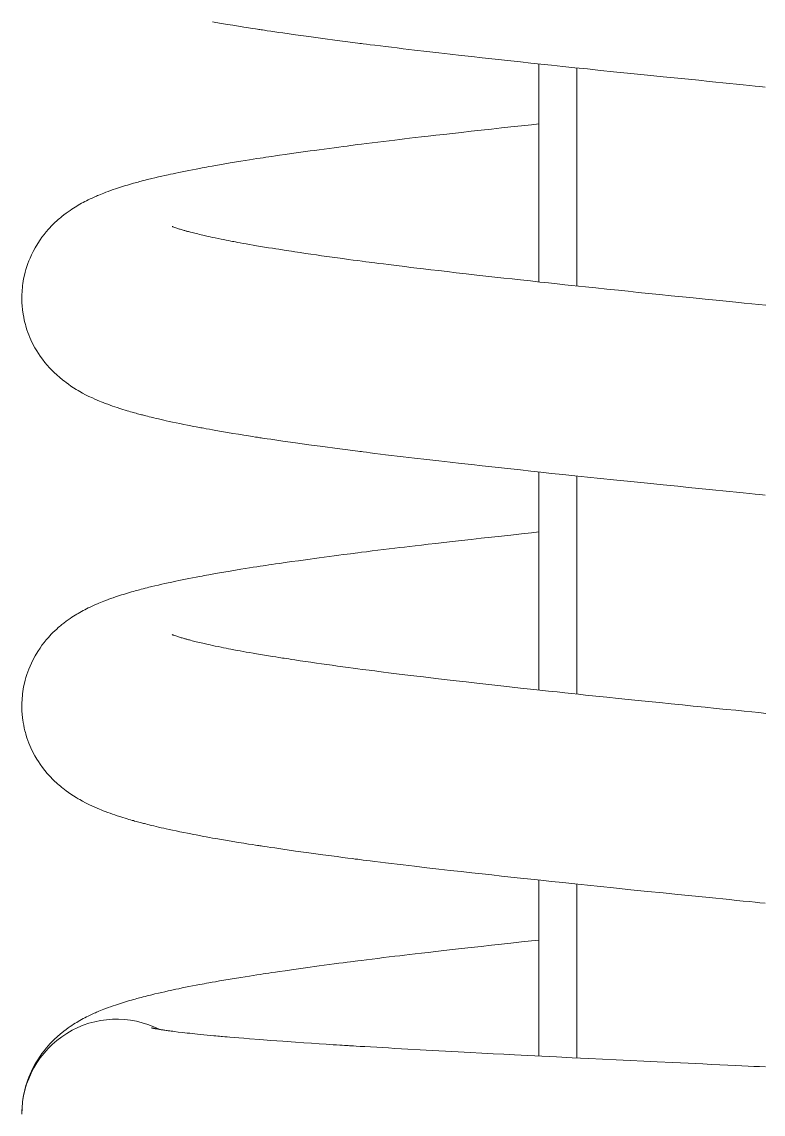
# Model space of a CAD drawing. Extents: x 104.2 to 172.2, y 134.1 to 160.6.
# Drawn here: x 161.479 to 162.698, y 135.947 to 137.742 of the extents above; entities that cross this region are included whole.
import ezdxf

# ---------------------------------------------------------------- set-up
doc = ezdxf.new("R2010")
doc.units = 0
doc.header["$LTSCALE"] = 0.5
doc.header["$MEASUREMENT"] = 0
doc.layers.add('AM_5', color=3, linetype='CONTINUOUS', lineweight=15)

msp = doc.modelspace()

# ---------------------------------------------------------------- linework, layer by layer
at = {"layer": 'AM_5', "color": 0, "ltscale": 0.75}
for p, q in [((162.39166, 137.30763), (162.39166, 137.66586)), ((162.39166, 136.63727), (162.39166, 136.99549)), ((162.39166, 136.03957), (162.39166, 136.32513))]:
    msp.add_line(p, q, dxfattribs=at)
at = {"layer": 'AM_5', "color": 0, "ltscale": 0.75, "flags": 128}
for points in [[(162.70091, 137.63446), (162.69249, 137.63531), (162.68451, 137.63612), (162.67523, 137.63705), (162.66507, 137.63808), (162.65377, 137.63922), (162.64241, 137.64036), (162.63116, 137.6415), (162.62002, 137.64262), (162.60899, 137.64373), (162.5919, 137.64546), (162.57502, 137.64716), (162.55759, 137.64891), (162.5331, 137.65138), (162.50733, 137.65397), (162.48024, 137.65671), (162.45184, 137.65962), (162.43038, 137.66183), (162.40881, 137.66406), (162.38821, 137.66622), (162.36861, 137.66828), (162.35002, 137.67024), (162.33242, 137.67212), (162.31582, 137.6739), (162.2987, 137.67574), (162.28276, 137.67747), (162.26741, 137.67914), (162.25177, 137.68086), (162.23583, 137.68261), (162.21862, 137.68452), (162.20112, 137.68647), (162.18323, 137.68849), (162.16449, 137.69061), (162.14489, 137.69285), (162.12442, 137.69523), (162.11516, 137.69632), (162.10574, 137.69744), (162.09617, 137.69858), (162.08646, 137.69975), (162.077, 137.7009), (162.06846, 137.70195), (162.05955, 137.70305), (162.05188, 137.704), (162.04543, 137.70481), (162.04019, 137.70547), (162.03713, 137.70585), (162.0345, 137.70619), (162.03125, 137.7066), (162.02722, 137.70711), (162.02243, 137.70772), (162.01503, 137.70868), (162.00637, 137.7098), (161.99733, 137.71098), (161.97372, 137.71411), (161.95104, 137.7172), (161.92917, 137.72025), (161.90785, 137.7233), (161.90127, 137.72425), (161.89474, 137.72521), (161.88829, 137.72616), (161.88256, 137.72701), (161.87788, 137.72772), (161.87472, 137.72819), (161.87229, 137.72856), (161.87051, 137.72883), (161.86857, 137.72912), (161.86618, 137.72949), (161.86334, 137.72993), (161.85799, 137.73075), (161.85159, 137.73175), (161.84416, 137.73293), (161.83527, 137.73436), (161.82615, 137.73586), (161.81688, 137.73741), (161.8075, 137.73901), (161.798, 137.74067), (161.79265, 137.74162)], [(162.70091, 136.9641), (162.69249, 136.96495), (162.68451, 136.96575), (162.67523, 136.96669), (162.66507, 136.96772), (162.65377, 136.96886), (162.64241, 136.97), (162.63116, 136.97114), (162.62002, 136.97226), (162.60899, 136.97337), (162.5919, 136.97509), (162.57502, 136.97679), (162.55759, 136.97855), (162.5331, 136.98101), (162.50733, 136.98361), (162.48024, 136.98635), (162.45184, 136.98925), (162.43038, 136.99146), (162.40881, 136.9937), (162.38821, 136.99585), (162.36861, 136.99791), (162.35002, 136.99988), (162.33242, 137.00175), (162.31582, 137.00353), (162.2987, 137.00538), (162.28276, 137.00711), (162.26741, 137.00878), (162.25177, 137.01049), (162.23583, 137.01225), (162.21862, 137.01416), (162.20112, 137.01611), (162.18323, 137.01812), (162.16449, 137.02024), (162.14489, 137.02249), (162.12442, 137.02487), (162.11516, 137.02596), (162.10574, 137.02708), (162.09617, 137.02822), (162.08646, 137.02939), (162.077, 137.03054), (162.06846, 137.03159), (162.05955, 137.03268), (162.05188, 137.03364), (162.04543, 137.03444), (162.04019, 137.0351), (162.03713, 137.03549), (162.0345, 137.03582), (162.03125, 137.03623), (162.02722, 137.03675), (162.02243, 137.03736), (162.01503, 137.03831), (162.00637, 137.03943), (161.99733, 137.04062), (161.97372, 137.04375), (161.95104, 137.04684), (161.92917, 137.04989), (161.90785, 137.05293), (161.90127, 137.05389), (161.89474, 137.05484), (161.88829, 137.0558), (161.88256, 137.05665), (161.87788, 137.05735), (161.87472, 137.05783), (161.87229, 137.0582), (161.87051, 137.05847), (161.86857, 137.05876), (161.86618, 137.05913), (161.86334, 137.05956), (161.85799, 137.06039), (161.85159, 137.06139), (161.84416, 137.06257), (161.83527, 137.064), (161.82615, 137.0655), (161.81688, 137.06705), (161.8075, 137.06865), (161.798, 137.0703), (161.79265, 137.07125), (161.78727, 137.07222), (161.78231, 137.07312), (161.77833, 137.07385), (161.7753, 137.07442), (161.7731, 137.07483), (161.77082, 137.07525), (161.76833, 137.07573), (161.76563, 137.07624), (161.7614, 137.07705), (161.75675, 137.07796), (161.75146, 137.079), (161.74552, 137.08019), (161.73895, 137.08153), (161.73257, 137.08286), (161.72662, 137.08413), (161.72122, 137.0853), (161.71642, 137.08635), (161.71223, 137.08729), (161.70815, 137.08822), (161.7037, 137.08924), (161.6999, 137.09013), (161.69581, 137.09111), (161.69188, 137.09205), (161.68846, 137.0929), (161.68551, 137.09363), (161.68295, 137.09427), (161.68059, 137.09487), (161.67888, 137.09531), (161.67729, 137.09572), (161.67578, 137.09612), (161.67392, 137.09661), (161.67156, 137.09723), (161.66936, 137.09782), (161.66689, 137.09849), (161.66449, 137.09915), (161.66238, 137.09974), (161.66055, 137.10025), (161.65783, 137.10102), (161.65512, 137.10181), (161.65229, 137.10264), (161.64904, 137.10361), (161.64525, 137.10477), (161.64017, 137.10637), (161.63574, 137.10781), (161.63176, 137.10915), (161.62807, 137.11042), (161.62418, 137.1118), (161.62016, 137.11326), (161.61621, 137.11476), (161.61282, 137.11607), (161.60965, 137.11734), (161.60665, 137.11856), (161.60305, 137.12008), (161.59876, 137.12196), (161.59496, 137.12368), (161.58938, 137.12633), (161.58384, 137.1291), (161.57869, 137.13182), (161.57413, 137.13436), (161.5716, 137.13583), (161.56826, 137.13782), (161.56418, 137.14036), (161.55968, 137.14331), (161.55548, 137.1462), (161.55164, 137.14898), (161.54891, 137.15104), (161.54657, 137.15287), (161.54458, 137.15446), (161.54252, 137.15615), (161.54018, 137.15814), (161.53759, 137.16041), (161.53118, 137.16639), (161.52465, 137.17312), (161.52079, 137.17745), (161.51687, 137.18213), (161.51291, 137.18723), (161.50928, 137.19226), (161.50623, 137.1968), (161.50362, 137.20095), (161.50048, 137.20631), (161.49728, 137.21229), (161.49384, 137.21944), (161.49219, 137.2232), (161.49056, 137.2272), (161.48897, 137.23141), (161.48745, 137.23577), (161.48622, 137.23964), (161.48543, 137.2423), (161.4848, 137.24457), (161.48405, 137.24744), (161.4831, 137.2514), (161.48206, 137.25636), (161.48119, 137.26119), (161.48059, 137.26518), (161.48022, 137.26805), (161.47996, 137.27039), (161.47973, 137.27277), (161.4795, 137.2754), (161.47924, 137.27924), (161.47906, 137.28346), (161.47899, 137.28801), (161.47903, 137.29128), (161.47914, 137.29435), (161.47929, 137.29721), (161.47942, 137.29923), (161.47958, 137.30147), (161.47984, 137.30438), (161.48025, 137.30817), (161.48073, 137.31182), (161.48133, 137.31566), (161.48199, 137.31931), (161.48326, 137.32531), (161.48456, 137.33055), (161.48576, 137.33484), (161.48728, 137.33972), (161.48887, 137.34436), (161.49055, 137.3488), (161.49246, 137.35344), (161.4948, 137.35868), (161.49768, 137.36453), (161.50089, 137.37045), (161.50505, 137.37738), (161.50887, 137.38317), (161.51215, 137.38778), (161.51547, 137.39213), (161.51909, 137.39659), (161.52273, 137.40078), (161.52508, 137.40337), (161.52749, 137.40591), (161.53022, 137.40867), (161.53329, 137.41166), (161.5364, 137.41455), (161.53893, 137.4168), (161.54081, 137.41842), (161.5425, 137.41985), (161.54493, 137.42185), (161.54814, 137.42439), (161.55187, 137.42721), (161.55525, 137.42966), (161.55822, 137.43173), (161.56122, 137.43374), (161.56401, 137.43555), (161.56664, 137.4372), (161.5692, 137.43877), (161.57158, 137.44019), (161.57434, 137.44178), (161.57736, 137.44347), (161.5801, 137.44496), (161.5825, 137.44623), (161.58526, 137.44765), (161.58815, 137.44909), (161.59123, 137.45059), (161.59334, 137.45159), (161.59558, 137.45263), (161.59797, 137.45371), (161.60014, 137.45468), (161.60184, 137.45542), (161.60337, 137.45607), (161.6056, 137.45702), (161.60829, 137.45813), (161.611, 137.45923), (161.61354, 137.46023), (161.61699, 137.46157), (161.62083, 137.463), (161.62492, 137.46449), (161.62898, 137.46592), (161.63277, 137.46722), (161.63623, 137.46837), (161.63954, 137.46945), (161.64278, 137.47048), (161.64602, 137.47149), (161.64943, 137.47253), (161.65256, 137.47346), (161.6561, 137.4745), (161.65951, 137.47548), (161.66263, 137.47636), (161.66546, 137.47714), (161.66798, 137.47783), (161.67017, 137.47842), (161.67239, 137.47901), (161.67523, 137.47976), (161.67872, 137.48067), (161.68192, 137.48149), (161.68507, 137.48228), (161.68794, 137.483), (161.69054, 137.48364), (161.69284, 137.4842), (161.69775, 137.48538), (161.70356, 137.48675), (161.70904, 137.48801), (161.71426, 137.48919), (161.71946, 137.49034), (161.72347, 137.49122), (161.72752, 137.49209), (161.73205, 137.49305), (161.73713, 137.49411), (161.74271, 137.49526), (161.74807, 137.49634), (161.7537, 137.49747), (161.75961, 137.49862), (161.7656, 137.49978), (161.77087, 137.50078), (161.77532, 137.50161), (161.77892, 137.50228), (161.78245, 137.50293), (161.78669, 137.5037), (161.7917, 137.5046), (161.7975, 137.50563), (161.80411, 137.50679), (161.82161, 137.50977), (161.8392, 137.51266), (161.84612, 137.51377), (161.85303, 137.51486), (161.85953, 137.51587), (161.86545, 137.51678), (161.87103, 137.51764), (161.87595, 137.51838), (161.88031, 137.51903), (161.88501, 137.51974), (161.89026, 137.52052), (161.89607, 137.52137), (161.90244, 137.5223), (161.91206, 137.5237), (161.92245, 137.52518), (161.93362, 137.52676), (161.9456, 137.52843), (161.95281, 137.52943), (161.9603, 137.53045), (161.96807, 137.53151), (161.97613, 137.53259), (161.98447, 137.53371), (161.99263, 137.53479), (162.00006, 137.53576), (162.00736, 137.53672), (162.01373, 137.53754), (162.01916, 137.53824), (162.02362, 137.53881), (162.0271, 137.53926), (162.0313, 137.53979), (162.03721, 137.54054), (162.0454, 137.54157), (162.05497, 137.54277), (162.06445, 137.54394), (162.07381, 137.54509), (162.08305, 137.54622), (162.09217, 137.54732), (162.10024, 137.54829), (162.10819, 137.54924), (162.11646, 137.55022), (162.12574, 137.55131), (162.13607, 137.55251), (162.14725, 137.55381), (162.15947, 137.55521), (162.17275, 137.55671), (162.18712, 137.55834), (162.20182, 137.55999), (162.21754, 137.56174), (162.23431, 137.5636), (162.25127, 137.56547), (162.26755, 137.56725), (162.28313, 137.56895), (162.30056, 137.57084), (162.31697, 137.5726), (162.32916, 137.57391)], [(161.7262, 137.40529), (161.72628, 137.40525), (161.7266, 137.40512), (161.72718, 137.40488), (161.72794, 137.40459), (161.72904, 137.40417), (161.73047, 137.40365), (161.73207, 137.4031), (161.73364, 137.40257), (161.73507, 137.4021), (161.73659, 137.40162), (161.73825, 137.4011), (161.73943, 137.40074), (161.74086, 137.40032), (161.74252, 137.39983), (161.74411, 137.39937), (161.7456, 137.39894), (161.7469, 137.39857), (161.74809, 137.39824), (161.74922, 137.39793), (161.75031, 137.39763), (161.7514, 137.39734), (161.75283, 137.39695), (161.7545, 137.39651), (161.75651, 137.39598), (161.75887, 137.39537), (161.76119, 137.39478), (161.76335, 137.39424), (161.76533, 137.39375), (161.76813, 137.39307), (161.77098, 137.39239), (161.77388, 137.3917), (161.77669, 137.39105), (161.7791, 137.3905), (161.78109, 137.39005), (161.78289, 137.38964), (161.78552, 137.38906), (161.78876, 137.38835), (161.79265, 137.3875), (161.79709, 137.38656), (161.80175, 137.38559), (161.80662, 137.38459), (161.8106, 137.38379), (161.81473, 137.38297), (161.81891, 137.38215), (161.82254, 137.38145), (161.82547, 137.38089), (161.82769, 137.38047), (161.83042, 137.37995), (161.83382, 137.37932), (161.83792, 137.37856), (161.84274, 137.37769), (161.84801, 137.37674), (161.85346, 137.37578), (161.85909, 137.3748), (161.86492, 137.3738), (161.87122, 137.37274), (161.87774, 137.37166), (161.88447, 137.37056), (161.89083, 137.36953), (161.89642, 137.36864), (161.90123, 137.36789), (161.90471, 137.36734), (161.90758, 137.3669), (161.91032, 137.36647), (161.9137, 137.36595), (161.91775, 137.36533), (161.92249, 137.36461), (161.92793, 137.36379), (161.93643, 137.36252), (161.94522, 137.36123), (161.95414, 137.35993), (161.96318, 137.35862), (161.97166, 137.35742), (161.98024, 137.35621), (161.98892, 137.355), (161.99769, 137.35378), (162.00657, 137.35257), (162.01536, 137.35138), (162.02347, 137.3503), (162.03151, 137.34923), (162.03861, 137.34829), (162.04473, 137.34749), (162.04987, 137.34683), (162.05401, 137.34629), (162.05942, 137.34559), (162.06608, 137.34474), (162.07373, 137.34377), (162.08172, 137.34276), (162.0949, 137.34112), (162.10885, 137.3394), (162.1183, 137.33825), (162.12821, 137.33705), (162.13912, 137.33575), (162.15111, 137.33433), (162.16418, 137.3328), (162.17811, 137.33119), (162.19317, 137.32946), (162.20939, 137.3276), (162.22682, 137.32563), (162.24164, 137.32396), (162.25672, 137.32227), (162.27125, 137.32065), (162.28519, 137.31911), (162.29852, 137.31765), (162.31503, 137.31584), (162.33042, 137.31417), (162.34466, 137.31264), (162.35883, 137.31112), (162.37157, 137.30976), (162.38287, 137.30856), (162.394, 137.30738), (162.40588, 137.30613), (162.42259, 137.30438), (162.44063, 137.3025), (162.45998, 137.3005), (162.47569, 137.29889), (162.49219, 137.2972), (162.50946, 137.29544), (162.52754, 137.29361), (162.54644, 137.2917), (162.56511, 137.28982), (162.58283, 137.28802), (162.60228, 137.28606), (162.6204, 137.28423), (162.63717, 137.28253), (162.65256, 137.28098), (162.66657, 137.27957), (162.67937, 137.27827), (162.69041, 137.27716), (162.70197, 137.27599)], [(161.47899, 136.61765), (161.47903, 136.62091), (161.47914, 136.62398), (161.47929, 136.62685), (161.47942, 136.62887), (161.47958, 136.63111), (161.47984, 136.63401), (161.48025, 136.63781), (161.48073, 136.64146), (161.48133, 136.64529), (161.48199, 136.64894), (161.48326, 136.65495), (161.48456, 136.66019), (161.48576, 136.66448), (161.48728, 136.66935), (161.48887, 136.67399), (161.49055, 136.67843), (161.49246, 136.68308), (161.4948, 136.68832), (161.49768, 136.69416), (161.50089, 136.70009), (161.50505, 136.70702), (161.50887, 136.71281), (161.51215, 136.71741), (161.51547, 136.72176), (161.51909, 136.72622), (161.52273, 136.73042), (161.52508, 136.733), (161.52749, 136.73555), (161.53022, 136.73831), (161.53329, 136.7413), (161.5364, 136.74418), (161.53893, 136.74644), (161.54081, 136.74806), (161.5425, 136.74949), (161.54493, 136.75148), (161.54814, 136.75402), (161.55187, 136.75684), (161.55525, 136.7593), (161.55822, 136.76136), (161.56122, 136.76337), (161.56401, 136.76519), (161.56664, 136.76684), (161.5692, 136.7684), (161.57158, 136.76982), (161.57434, 136.77141), (161.57736, 136.7731), (161.5801, 136.7746), (161.5825, 136.77586), (161.58526, 136.77728), (161.58815, 136.77873), (161.59123, 136.78022), (161.59334, 136.78122), (161.59558, 136.78227), (161.59797, 136.78335), (161.60014, 136.78431), (161.60184, 136.78506), (161.60337, 136.78571), (161.6056, 136.78665), (161.60829, 136.78777), (161.611, 136.78886), (161.61354, 136.78987), (161.61699, 136.7912), (161.62083, 136.79264), (161.62492, 136.79413), (161.62898, 136.79556), (161.63277, 136.79685), (161.63623, 136.79801), (161.63954, 136.79908), (161.64278, 136.80012), (161.64602, 136.80113), (161.64943, 136.80216), (161.65256, 136.8031), (161.6561, 136.80414), (161.65951, 136.80511), (161.66263, 136.80599), (161.66546, 136.80678), (161.66798, 136.80746), (161.67017, 136.80805), (161.67239, 136.80865), (161.67523, 136.8094), (161.67872, 136.81031), (161.68192, 136.81112), (161.68507, 136.81192), (161.68794, 136.81264), (161.69054, 136.81327), (161.69284, 136.81384), (161.69775, 136.81502), (161.70356, 136.81638), (161.70904, 136.81765), (161.71426, 136.81882), (161.71946, 136.81998), (161.72347, 136.82085), (161.72752, 136.82172), (161.73205, 136.82269), (161.73713, 136.82375), (161.74271, 136.8249), (161.74807, 136.82598), (161.7537, 136.8271), (161.75961, 136.82826), (161.7656, 136.82941), (161.77087, 136.83041), (161.77532, 136.83125), (161.77892, 136.83191), (161.78245, 136.83256), (161.78669, 136.83333), (161.7917, 136.83424), (161.7975, 136.83527), (161.80411, 136.83643), (161.82161, 136.83941), (161.8392, 136.84229), (161.84612, 136.8434), (161.85303, 136.84449), (161.85953, 136.84551), (161.86545, 136.84642), (161.87103, 136.84727), (161.87595, 136.84802), (161.88031, 136.84867), (161.88501, 136.84937), (161.89026, 136.85015), (161.89607, 136.85101), (161.90244, 136.85194), (161.91206, 136.85333), (161.92245, 136.85482), (161.93362, 136.8564), (161.9456, 136.85807), (161.95281, 136.85907), (161.9603, 136.86009), (161.96807, 136.86115), (161.97613, 136.86223), (161.98447, 136.86334), (161.99263, 136.86443), (162.00006, 136.8654), (162.00736, 136.86635), (162.01373, 136.86718), (162.01916, 136.86788), (162.02362, 136.86845), (162.0271, 136.8689), (162.0313, 136.86943), (162.03721, 136.87018), (162.0454, 136.87121), (162.05497, 136.87241), (162.06445, 136.87358), (162.07381, 136.87473), (162.08305, 136.87586), (162.09217, 136.87696), (162.10024, 136.87793), (162.10819, 136.87887), (162.11646, 136.87985), (162.12574, 136.88094), (162.13607, 136.88215), (162.14725, 136.88344), (162.15947, 136.88484), (162.17275, 136.88635), (162.18712, 136.88797), (162.20182, 136.88962), (162.21754, 136.89138), (162.23431, 136.89324), (162.25127, 136.89511), (162.26755, 136.89689), (162.28313, 136.89858), (162.30056, 136.90047), (162.31697, 136.90224), (162.32916, 136.90354)], [(161.7262, 136.73493), (161.72628, 136.73489), (161.7266, 136.73475), (161.72718, 136.73452), (161.72794, 136.73422), (161.72904, 136.73381), (161.73047, 136.73329), (161.73207, 136.73273), (161.73364, 136.73221), (161.73507, 136.73174), (161.73659, 136.73125), (161.73825, 136.73074), (161.73943, 136.73038), (161.74086, 136.72995), (161.74252, 136.72946), (161.74411, 136.729), (161.7456, 136.72858), (161.7469, 136.72821), (161.74809, 136.72788), (161.74922, 136.72757), (161.75031, 136.72727), (161.7514, 136.72697), (161.75283, 136.72659), (161.7545, 136.72615), (161.75651, 136.72562), (161.75887, 136.72501), (161.76119, 136.72442), (161.76335, 136.72388), (161.76533, 136.72339), (161.76813, 136.72271), (161.77098, 136.72202), (161.77388, 136.72134), (161.77669, 136.72069), (161.7791, 136.72014), (161.78109, 136.71968), (161.78289, 136.71928), (161.78552, 136.71869), (161.78876, 136.71798), (161.79265, 136.71714), (161.79709, 136.7162), (161.80175, 136.71523), (161.80662, 136.71423), (161.8106, 136.71342), (161.81473, 136.7126), (161.81891, 136.71179), (161.82254, 136.71109), (161.82547, 136.71052), (161.82769, 136.7101), (161.83042, 136.70959), (161.83382, 136.70896), (161.83792, 136.7082), (161.84274, 136.70732), (161.84801, 136.70638), (161.85346, 136.70542), (161.85909, 136.70444), (161.86492, 136.70344), (161.87122, 136.70237), (161.87774, 136.70129), (161.88447, 136.70019), (161.89083, 136.69917), (161.89642, 136.69828), (161.90123, 136.69752), (161.90471, 136.69698), (161.90758, 136.69653), (161.91032, 136.69611), (161.9137, 136.69559), (161.91775, 136.69497), (161.92249, 136.69425), (161.92793, 136.69343), (161.93643, 136.69216), (161.94522, 136.69086), (161.95414, 136.68956), (161.96318, 136.68826), (161.97166, 136.68705), (161.98024, 136.68584), (161.98892, 136.68463), (161.99769, 136.68342), (162.00657, 136.68221), (162.01536, 136.68102), (162.02347, 136.67993), (162.03151, 136.67887), (162.03861, 136.67793), (162.04473, 136.67713), (162.04987, 136.67646), (162.05401, 136.67593), (162.05942, 136.67523), (162.06608, 136.67438), (162.07373, 136.67341), (162.08172, 136.6724), (162.0949, 136.67075), (162.10885, 136.66904), (162.1183, 136.66789), (162.12821, 136.66669), (162.13912, 136.66538), (162.15111, 136.66397), (162.16418, 136.66244), (162.17811, 136.66082), (162.19317, 136.65909), (162.20939, 136.65724), (162.22682, 136.65526), (162.24164, 136.65359), (162.25672, 136.65191), (162.27125, 136.65029), (162.28519, 136.64875), (162.29852, 136.64728), (162.31503, 136.64548), (162.33042, 136.64381), (162.34466, 136.64227), (162.35883, 136.64075), (162.37157, 136.63939), (162.38287, 136.6382), (162.394, 136.63702), (162.40588, 136.63577), (162.42259, 136.63402), (162.44063, 136.63214), (162.45998, 136.63014), (162.47569, 136.62852), (162.49219, 136.62684), (162.50946, 136.62508), (162.52754, 136.62325), (162.54644, 136.62134), (162.56511, 136.61945), (162.58283, 136.61766), (162.60228, 136.61569), (162.6204, 136.61386), (162.63717, 136.61217), (162.65256, 136.61062), (162.66657, 136.6092), (162.67937, 136.60791), (162.69041, 136.6068), (162.70197, 136.60563)], [(162.70091, 136.29374), (162.69249, 136.29459), (162.68451, 136.29539), (162.67523, 136.29633), (162.66507, 136.29735), (162.65377, 136.29849), (162.64241, 136.29964), (162.63116, 136.30077), (162.62002, 136.30189), (162.60899, 136.30301), (162.5919, 136.30473), (162.57502, 136.30643), (162.55759, 136.30818), (162.5331, 136.31065), (162.50733, 136.31324), (162.48024, 136.31599), (162.45184, 136.31889), (162.43038, 136.3211), (162.40881, 136.32334), (162.38821, 136.32549), (162.36861, 136.32755), (162.35002, 136.32952), (162.33242, 136.33139), (162.31582, 136.33317), (162.2987, 136.33501), (162.28276, 136.33674), (162.26741, 136.33841), (162.25177, 136.34013), (162.23583, 136.34189), (162.21862, 136.34379), (162.20112, 136.34575), (162.18323, 136.34776), (162.16449, 136.34988), (162.14489, 136.35212), (162.12442, 136.3545), (162.11516, 136.35559), (162.10574, 136.35671), (162.09617, 136.35786), (162.08646, 136.35903), (162.077, 136.36017), (162.06846, 136.36122), (162.05955, 136.36232), (162.05188, 136.36327), (162.04543, 136.36408), (162.04019, 136.36474), (162.03713, 136.36512), (162.0345, 136.36546), (162.03125, 136.36587), (162.02722, 136.36638), (162.02243, 136.367), (162.01503, 136.36795), (162.00637, 136.36907), (161.99733, 136.37025), (161.97372, 136.37339), (161.95104, 136.37647), (161.92917, 136.37952), (161.90785, 136.38257), (161.90127, 136.38352), (161.89474, 136.38448), (161.88829, 136.38543), (161.88256, 136.38629), (161.87788, 136.38699), (161.87472, 136.38746), (161.87229, 136.38783), (161.87051, 136.3881), (161.86857, 136.3884), (161.86618, 136.38876), (161.86334, 136.3892), (161.85799, 136.39002), (161.85159, 136.39103), (161.84416, 136.3922), (161.83527, 136.39364), (161.82615, 136.39513), (161.81688, 136.39668), (161.8075, 136.39828), (161.798, 136.39994), (161.79265, 136.40089), (161.78727, 136.40186), (161.78231, 136.40276), (161.77833, 136.40349), (161.7753, 136.40405), (161.7731, 136.40446), (161.77082, 136.40489), (161.76833, 136.40536), (161.76563, 136.40588), (161.7614, 136.40669), (161.75675, 136.40759), (161.75146, 136.40864), (161.74552, 136.40983), (161.73895, 136.41117), (161.73257, 136.4125), (161.72662, 136.41376), (161.72122, 136.41493), (161.71642, 136.41599), (161.71223, 136.41693), (161.70815, 136.41785), (161.7037, 136.41888), (161.6999, 136.41977), (161.69581, 136.42074), (161.69188, 136.42169), (161.68846, 136.42253), (161.68551, 136.42326), (161.68295, 136.42391), (161.68059, 136.42451), (161.67888, 136.42495), (161.67729, 136.42536), (161.67578, 136.42575), (161.67392, 136.42624), (161.67156, 136.42687), (161.66936, 136.42746), (161.66689, 136.42813), (161.66449, 136.42879), (161.66238, 136.42937), (161.66055, 136.42989), (161.65783, 136.43066), (161.65512, 136.43144), (161.65229, 136.43227), (161.64904, 136.43325), (161.64525, 136.43441), (161.64017, 136.43601), (161.63574, 136.43745), (161.63176, 136.43878), (161.62807, 136.44006), (161.62418, 136.44143), (161.62016, 136.4429), (161.61621, 136.44439), (161.61282, 136.44571), (161.60965, 136.44697), (161.60665, 136.4482), (161.60305, 136.44972), (161.59876, 136.45159), (161.59496, 136.45331), (161.58938, 136.45596), (161.58384, 136.45874), (161.57869, 136.46146), (161.57413, 136.464), (161.5716, 136.46546), (161.56826, 136.46745), (161.56418, 136.47), (161.55968, 136.47295), (161.55548, 136.47584), (161.55164, 136.47862), (161.54891, 136.48068), (161.54657, 136.4825), (161.54458, 136.48409), (161.54252, 136.48579), (161.54018, 136.48777), (161.53759, 136.49005), (161.53118, 136.49603), (161.52465, 136.50276), (161.52079, 136.50708), (161.51687, 136.51177), (161.51291, 136.51687), (161.50928, 136.5219), (161.50623, 136.52644), (161.50362, 136.53058), (161.50048, 136.53595), (161.49728, 136.54193), (161.49384, 136.54908), (161.49219, 136.55284), (161.49056, 136.55683), (161.48897, 136.56105), (161.48745, 136.56541), (161.48622, 136.56928), (161.48543, 136.57194), (161.4848, 136.5742), (161.48405, 136.57707), (161.4831, 136.58104), (161.48206, 136.586), (161.48119, 136.59082), (161.48059, 136.59482), (161.48022, 136.59768), (161.47996, 136.60002), (161.47973, 136.60241), (161.4795, 136.60503), (161.47924, 136.60888), (161.47906, 136.6131), (161.47899, 136.61765)], [(161.47899, 135.94728), (161.47903, 135.95055), (161.47914, 135.95362), (161.47929, 135.95649), (161.47942, 135.9585), (161.47958, 135.96075), (161.47984, 135.96365), (161.48025, 135.96744), (161.48073, 135.9711), (161.48133, 135.97493), (161.48199, 135.97858), (161.48326, 135.98459), (161.48456, 135.98982), (161.48576, 135.99411), (161.48728, 135.99899), (161.48887, 136.00363), (161.49055, 136.00807), (161.49246, 136.01272), (161.4948, 136.01795), (161.49768, 136.0238), (161.50089, 136.02972), (161.50505, 136.03665), (161.50887, 136.04244), (161.51215, 136.04705), (161.51547, 136.0514), (161.51909, 136.05586), (161.52273, 136.06006), (161.52508, 136.06264), (161.52749, 136.06518), (161.53022, 136.06795), (161.53329, 136.07093), (161.5364, 136.07382), (161.53893, 136.07607), (161.54081, 136.0777), (161.5425, 136.07913), (161.54493, 136.08112), (161.54814, 136.08366), (161.55187, 136.08648), (161.55525, 136.08893), (161.55822, 136.091), (161.56122, 136.09301), (161.56401, 136.09483), (161.56664, 136.09648), (161.5692, 136.09804), (161.57158, 136.09946), (161.57434, 136.10105), (161.57736, 136.10274), (161.5801, 136.10423), (161.5825, 136.1055), (161.58526, 136.10692), (161.58815, 136.10836), (161.59123, 136.10986), (161.59334, 136.11086), (161.59558, 136.1119), (161.59797, 136.11298), (161.60014, 136.11395), (161.60184, 136.11469), (161.60337, 136.11535), (161.6056, 136.11629), (161.60829, 136.11741), (161.611, 136.1185), (161.61354, 136.1195), (161.61699, 136.12084), (161.62083, 136.12228), (161.62492, 136.12376), (161.62898, 136.12519), (161.63277, 136.12649), (161.63623, 136.12764), (161.63954, 136.12872), (161.64278, 136.12975), (161.64602, 136.13076), (161.64943, 136.1318), (161.65256, 136.13274), (161.6561, 136.13377), (161.65951, 136.13475), (161.66263, 136.13563), (161.66546, 136.13641), (161.66798, 136.1371), (161.67017, 136.13769), (161.67239, 136.13828), (161.67523, 136.13903), (161.67872, 136.13994), (161.68192, 136.14076), (161.68507, 136.14156), (161.68794, 136.14227), (161.69054, 136.14291), (161.69284, 136.14347), (161.69775, 136.14465), (161.70356, 136.14602), (161.70904, 136.14728), (161.71426, 136.14846), (161.71946, 136.14961), (161.72347, 136.15049), (161.72752, 136.15136), (161.73205, 136.15232), (161.73713, 136.15338), (161.74271, 136.15453), (161.74807, 136.15562), (161.7537, 136.15674), (161.75961, 136.1579), (161.7656, 136.15905), (161.77087, 136.16005), (161.77532, 136.16088), (161.77892, 136.16155), (161.78245, 136.1622), (161.78669, 136.16297), (161.7917, 136.16387), (161.7975, 136.1649), (161.80411, 136.16606), (161.82161, 136.16904), (161.8392, 136.17193), (161.84612, 136.17304), (161.85303, 136.17413), (161.85953, 136.17514), (161.86545, 136.17606), (161.87103, 136.17691), (161.87595, 136.17765), (161.88031, 136.17831), (161.88501, 136.17901), (161.89026, 136.17979), (161.89607, 136.18064), (161.90244, 136.18158), (161.91206, 136.18297), (161.92245, 136.18446), (161.93362, 136.18604), (161.9456, 136.18771), (161.95281, 136.1887), (161.9603, 136.18973), (161.96807, 136.19078), (161.97613, 136.19187), (161.98447, 136.19298), (161.99263, 136.19406), (162.00006, 136.19504), (162.00736, 136.19599), (162.01373, 136.19682), (162.01916, 136.19751), (162.02362, 136.19809), (162.0271, 136.19853), (162.0313, 136.19907), (162.03721, 136.19982), (162.0454, 136.20085), (162.05497, 136.20204), (162.06445, 136.20322), (162.07381, 136.20437), (162.08305, 136.20549), (162.09217, 136.20659), (162.10024, 136.20756), (162.10819, 136.20851), (162.11646, 136.20949), (162.12574, 136.21058), (162.13607, 136.21179), (162.14725, 136.21308), (162.15947, 136.21448), (162.17275, 136.21599), (162.18712, 136.21761), (162.20182, 136.21926), (162.21754, 136.22101), (162.23431, 136.22287), (162.25127, 136.22474), (162.26755, 136.22652), (162.28313, 136.22822), (162.30056, 136.23011), (162.31697, 136.23187), (162.32916, 136.23318)], [(161.69203, 136.08898), (161.69208, 136.08897), (161.69219, 136.08894), (161.69235, 136.0889), (161.69263, 136.08884), (161.69306, 136.08874), (161.69365, 136.08861), (161.69437, 136.08846), (161.69526, 136.08827), (161.69621, 136.08808), (161.6971, 136.08791), (161.69793, 136.08775), (161.69886, 136.08758), (161.69992, 136.08739), (161.70117, 136.08717), (161.70265, 136.08691), (161.70398, 136.08669), (161.70546, 136.08644), (161.70691, 136.08621), (161.70819, 136.08601), (161.70929, 136.08583), (161.7102, 136.08569), (161.71121, 136.08554), (161.71255, 136.08534), (161.71423, 136.08509), (161.71617, 136.08481), (161.7179, 136.08457), (161.71937, 136.08436), (161.72056, 136.0842), (161.72232, 136.08396), (161.72452, 136.08367), (161.72707, 136.08334), (161.72971, 136.083), (161.73617, 136.0822), (161.74309, 136.08139), (161.75054, 136.08055), (161.75494, 136.08008), (161.75918, 136.07963), (161.76337, 136.07919), (161.76797, 136.07872), (161.77303, 136.07821), (161.77837, 136.07768), (161.78377, 136.07716), (161.78919, 136.07664), (161.79459, 136.07613), (161.7982, 136.0758), (161.80139, 136.07551), (161.80415, 136.07526), (161.80651, 136.07505), (161.80894, 136.07483), (161.81252, 136.07451), (161.81656, 136.07416), (161.82107, 136.07377), (161.82788, 136.07319), (161.83562, 136.07254), (161.84417, 136.07183), (161.85311, 136.07111), (161.87006, 136.06978), (161.8883, 136.0684), (161.90789, 136.06697), (161.92885, 136.06549), (161.94236, 136.06456), (161.95532, 136.06369), (161.96767, 136.06288), (161.97938, 136.06212), (161.98524, 136.06175), (161.9909, 136.06139), (161.99636, 136.06104), (162.00153, 136.06072), (162.00588, 136.06045), (162.00933, 136.06024), (162.0119, 136.06008), (162.01356, 136.05998), (162.01538, 136.05987), (162.01778, 136.05972), (162.02077, 136.05954), (162.02434, 136.05932), (162.02851, 136.05907), (162.03523, 136.05867), (162.04311, 136.0582), (162.05219, 136.05767), (162.0625, 136.05707), (162.07166, 136.05653), (162.08165, 136.05596), (162.09236, 136.05534), (162.10305, 136.05473), (162.11362, 136.05413), (162.13399, 136.05299), (162.15379, 136.05189), (162.17553, 136.0507), (162.19638, 136.04957), (162.2163, 136.04851), (162.23521, 136.04751), (162.25389, 136.04653), (162.27138, 136.04562), (162.28904, 136.04471), (162.31072, 136.0436), (162.33376, 136.04244), (162.35816, 136.04122), (162.38393, 136.03995), (162.41107, 136.03862), (162.43334, 136.03755), (162.45632, 136.03645), (162.47908, 136.03538), (162.50149, 136.03432), (162.52353, 136.03327), (162.54919, 136.03206), (162.57425, 136.03087), (162.59869, 136.02972), (162.61279, 136.02905), (162.62661, 136.0284), (162.63962, 136.02778), (162.65165, 136.02721), (162.66292, 136.02668), (162.67316, 136.0262), (162.68239, 136.02576), (162.69184, 136.02531), (162.70181, 136.02484)]]:
    msp.add_lwpolyline(points, dxfattribs=at)
at = {"layer": 'AM_5', "color": 0, "ltscale": 0.75}
for points in [[(162.32916, 137.31431), (162.32916, 137.67247)], [(162.32916, 136.64394), (162.32916, 137.0021)], [(162.32916, 136.04267), (162.32916, 136.33174)]]:
    msp.add_lwpolyline(points, dxfattribs=at)
msp.add_arc((161.63499, 135.94728), 0.156, 63.36256, 180, dxfattribs=at)

doc.saveas('drawing.dxf')
